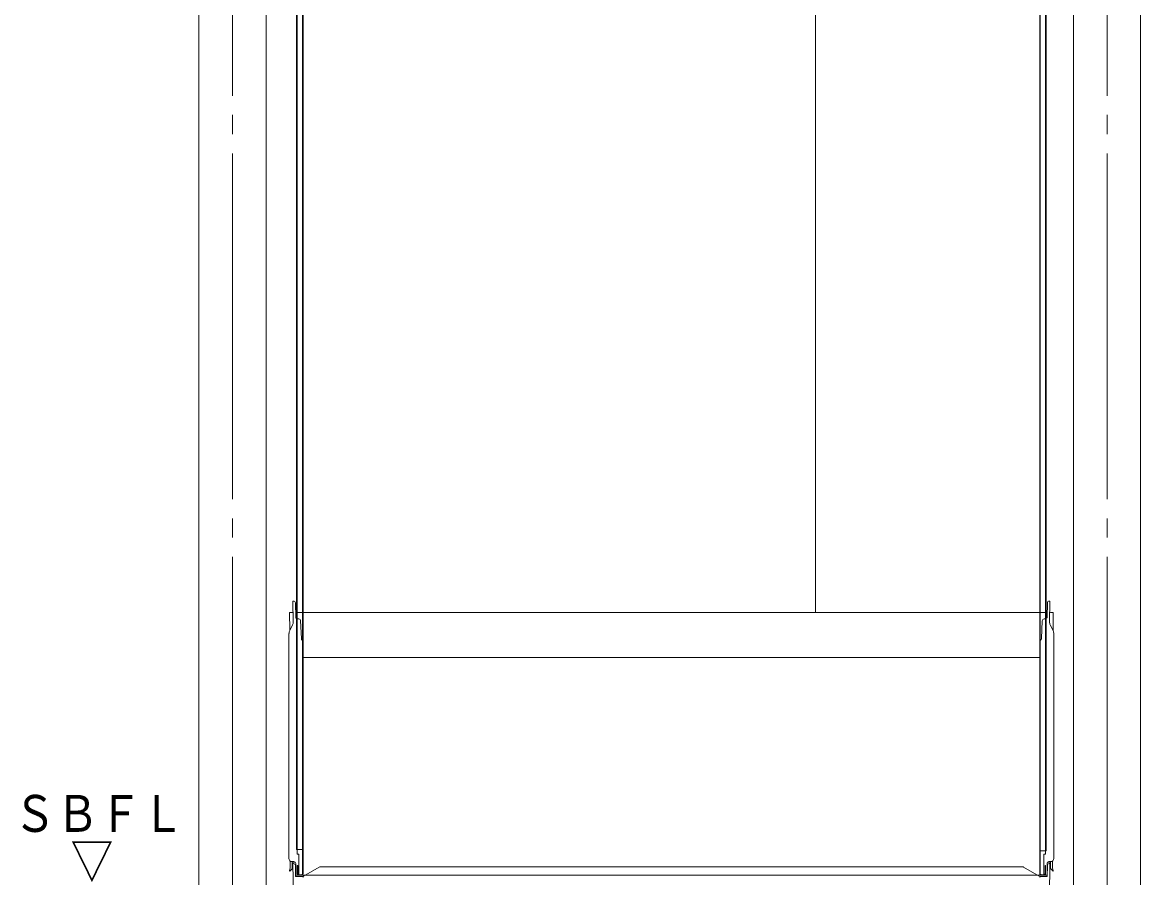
# Model space of a CAD drawing. Units: millimetres on the paper. Extents: x -305 to 305, y -152 to 152.
# Drawn here: x -141.2 to -83, y -90.8 to -46.2 of the extents above; entities that cross this region are included whole.
import ezdxf
from ezdxf.enums import TextEntityAlignment as Align

# ---------------------------------------------------------------- set-up
doc = ezdxf.new("R2010")
doc.units = ezdxf.units.MM
doc.linetypes.add('LONG_CHAIN', pattern=[21, 18, -1, 1, -1])
doc.layers.add('0-1_VIEW0001', color=7, linetype='Continuous', lineweight=9)
doc.styles.add('ＭＳ ゴシック', font='')
doc.styles.get('ＭＳ ゴシック').set_extended_font_data('MS Gothic')

msp = doc.modelspace()

# ---------------------------------------------------------------- linework, layer by layer
at = {"layer": '0-1_VIEW0001'}
for p, q in [((-132.008, -11.053), (-132.008, -96.553)), ((-128.508, -11.053), (-128.508, -96.553)), ((-86.508, -11.053), (-86.508, -96.553)), ((-83.008, -11.053), (-83.008, -96.553)), ((-99.925, -24.687), (-99.925, -76.953)), ((-126.931, -25.044), (-126.931, -89.287)), ((-126.891, -25.103), (-126.891, -89.52)), ((-126.615, -25.087), (-126.615, -90.553)), ((-126.591, -25.087), (-126.591, -90.553)), ((-88.258, -25.087), (-88.258, -90.62)), ((-88.235, -25.087), (-88.235, -90.553)), ((-87.958, -25.103), (-87.958, -89.52)), ((-87.918, -25.044), (-87.918, -89.353)), ((-127.102, -77.436), (-127.121, -76.353)), ((-127.113, -76.354), (-127.121, -76.353)), ((-127.088, -76.354), (-127.113, -76.354)), ((-126.977, -77.184), (-126.99, -76.452)), ((-87.872, -77.184), (-87.86, -76.452)), ((-87.761, -76.354), (-87.736, -76.354)), ((-87.747, -77.436), (-87.728, -76.353)), ((-87.736, -76.354), (-87.728, -76.353)), ((-127.144, -76.951), (-127.298, -76.953)), ((-127.282, -77.871), (-127.298, -76.953)), ((-126.981, -76.953), (-87.868, -76.953)), ((-126.879, -77.282), (-126.819, -77.283)), ((-88.041, -76.953), (-126.825, -76.953)), ((-126.68, -78.311), (-126.72, -77.378)), ((-88.169, -78.311), (-88.129, -77.378)), ((-87.971, -77.282), (-88.03, -77.283)), ((-87.705, -76.951), (-87.551, -76.953)), ((-87.567, -77.871), (-87.551, -76.953)), ((-127.139, -77.595), (-127.287, -77.882)), ((-87.71, -77.595), (-87.562, -77.882)), ((-127.325, -89.75), (-127.325, -78.034)), ((-126.651, -78.378), (-126.621, -78.408)), ((-126.591, -90.522), (-126.591, -78.478)), ((-88.258, -90.522), (-88.258, -78.478)), ((-88.199, -78.378), (-88.229, -78.408)), ((-87.525, -89.75), (-87.525, -78.034)), ((-126.591, -79.287), (-88.258, -79.287)), ((-126.891, -89.287), (-126.931, -89.287)), ((-126.615, -89.287), (-126.891, -89.287)), ((-126.891, -89.52), (-126.808, -89.52)), ((-126.808, -89.52), (-126.808, -90.597)), ((-88.235, -89.353), (-87.958, -89.353)), ((-88.041, -89.52), (-88.041, -90.62)), ((-88.041, -89.52), (-87.958, -89.52)), ((-87.958, -89.353), (-87.918, -89.353)), ((-127.258, -89.884), (-127.258, -90.239)), ((-127.161, -89.917), (-127.073, -89.918)), ((-127.158, -89.97), (-127.158, -90.286)), ((-127.141, -89.953), (-127, -89.952)), ((-127.125, -90.02), (-127.089, -90.02)), ((-127.125, -90.02), (-127.095, -91.689)), ((-126.989, -90.118), (-126.98, -90.687)), ((-126.975, -90.627), (-126.975, -90.018)), ((-126.868, -90.12), (-126.891, -90.12)), ((-126.891, -90.12), (-126.891, -90.553)), ((-126.868, -90.12), (-126.868, -90.553)), ((-125.698, -90.187), (-89.151, -90.187)), ((-87.981, -90.12), (-87.958, -90.12)), ((-87.981, -90.12), (-87.981, -90.553)), ((-87.958, -90.12), (-87.958, -90.553)), ((-87.875, -90.627), (-87.875, -90.018)), ((-87.86, -90.118), (-87.87, -90.687)), ((-87.708, -89.953), (-87.849, -89.952)), ((-87.688, -89.917), (-87.776, -89.918)), ((-87.725, -90.02), (-87.76, -90.02)), ((-87.725, -90.02), (-87.754, -91.689)), ((-87.691, -89.97), (-87.691, -90.286)), ((-87.591, -89.884), (-87.591, -90.239)), ((-127.258, -90.243), (-127.297, -90.388)), ((-127.163, -90.297), (-127.269, -90.404)), ((-126.98, -90.687), (-126.618, -90.687)), ((-126.975, -90.627), (-126.689, -90.622)), ((-126.808, -90.597), (-126.825, -90.597)), ((-126.658, -90.597), (-126.825, -90.597)), ((-88.041, -90.62), (-126.825, -90.62)), ((-126.658, -90.597), (-126.808, -90.597)), ((-125.748, -90.2), (-126.568, -90.673)), ((-89.101, -90.2), (-88.281, -90.673)), ((-88.041, -90.62), (-88.258, -90.62)), ((-87.87, -90.687), (-88.231, -90.687)), ((-88.191, -90.597), (-88.041, -90.597)), ((-88.191, -90.62), (-88.025, -90.62)), ((-87.875, -90.627), (-88.16, -90.622)), ((-88.041, -90.597), (-88.025, -90.597)), ((-87.686, -90.297), (-87.58, -90.404)), ((-87.591, -90.243), (-87.552, -90.388))]:
    msp.add_line(p, q, dxfattribs=at)
at = {"layer": '0-1_VIEW0001', "linetype": 'LONG_CHAIN'}
for p, q in [((-130.258, -11.053), (-130.258, -106.887)), ((-84.758, -11.053), (-84.758, -106.887))]:
    msp.add_line(p, q, dxfattribs=at)
at = {"layer": '0-1_VIEW0001'}
for centre, radius, start, end in [((-127.09, -76.454), 0.1, 1, 89), ((-87.76, -76.454), 0.1, 91, 179), ((-127.145, -76.917), 0.0333, 271, 1), ((-126.877, -77.182), 0.1, 181, 269), ((-126.82, -77.383), 0.1, 2.5, 89), ((-88.029, -77.383), 0.1, 91, 177.5), ((-87.972, -77.182), 0.1, 271, 359), ((-87.704, -76.917), 0.0333, 179, 269), ((-126.991, -78.034), 0.333, 152.69608, 180), ((-127.436, -77.442), 0.333, 332.69608, 1), ((-87.413, -77.442), 0.333, 179, 207.30392), ((-87.858, -78.034), 0.333, 0, 27.30392), ((-126.58, -78.307), 0.1, 182.5, 225), ((-126.691, -78.478), 0.1, 0, 45), ((-88.158, -78.478), 0.1, 135, 180), ((-88.269, -78.307), 0.1, 315, 357.5), ((-127.158, -89.75), 0.167, 180, 269), ((-127.141, -89.97), 0.0167, 90.5, 180), ((-127.089, -90.12), 0.1, 0.99999, 90.00001), ((-127.075, -90.018), 0.1, 0, 89), ((-125.698, -90.287), 0.1, 89.99999, 120), ((-89.151, -90.287), 0.1, 60, 90), ((-87.775, -90.018), 0.1, 91, 180), ((-87.76, -90.12), 0.1, 89.99999, 179.00001), ((-87.708, -89.97), 0.0167, 360, 89.5), ((-87.691, -89.75), 0.167, 271, 0), ((-127.281, -90.392), 0.0167, 164.99999, 314.99999), ((-127.275, -90.239), 0.0167, 345, 0), ((-127.175, -90.286), 0.0167, 315, 0), ((-126.825, -90.553), 0.0667, 179.99999, 270), ((-126.825, -90.553), 0.0433, 179.99999, 270), ((-126.691, -90.522), 0.1, 271, 0), ((-126.658, -90.553), 0.0433, 270.00001, 359.99999), ((-126.658, -90.553), 0.0433, 270, 0.00001), ((-126.658, -90.553), 0.0667, 270, 0.00001), ((-126.655, -90.753), 0.0667, 2.50001, 90.00001), ((-126.618, -90.587), 0.1, 270, 300), ((-88.231, -90.587), 0.1, 240, 270), ((-88.194, -90.753), 0.0667, 89.99999, 177.49999), ((-88.158, -90.522), 0.1, 180, 269), ((-88.191, -90.553), 0.0667, 179.99999, 270), ((-88.191, -90.553), 0.0667, 180.00001, 269.99999), ((-88.191, -90.553), 0.0433, 179.99999, 270), ((-88.025, -90.553), 0.0667, 270, 0.00001), ((-88.025, -90.553), 0.0433, 270, 0.00001), ((-87.675, -90.286), 0.0167, 180, 225), ((-87.575, -90.239), 0.0167, 180, 195), ((-87.568, -90.392), 0.0167, 225.00001, 15.00001)]:
    msp.add_arc(centre, radius, start, end, dxfattribs=at)

# ---------------------------------------------------------------- texts
at = {"layer": '0-1_VIEW0001', "style": 'ＭＳ ゴシック', "width": 0.85}
for s, p in [('ＳＢＦＬ', (-141.671, -88.945)), ('▽', (-138.693, -91.39))]:
    msp.add_text(s, height=1.921, dxfattribs=at).set_placement(p, align=Align.BOTTOM_LEFT)

doc.saveas('drawing.dxf')
